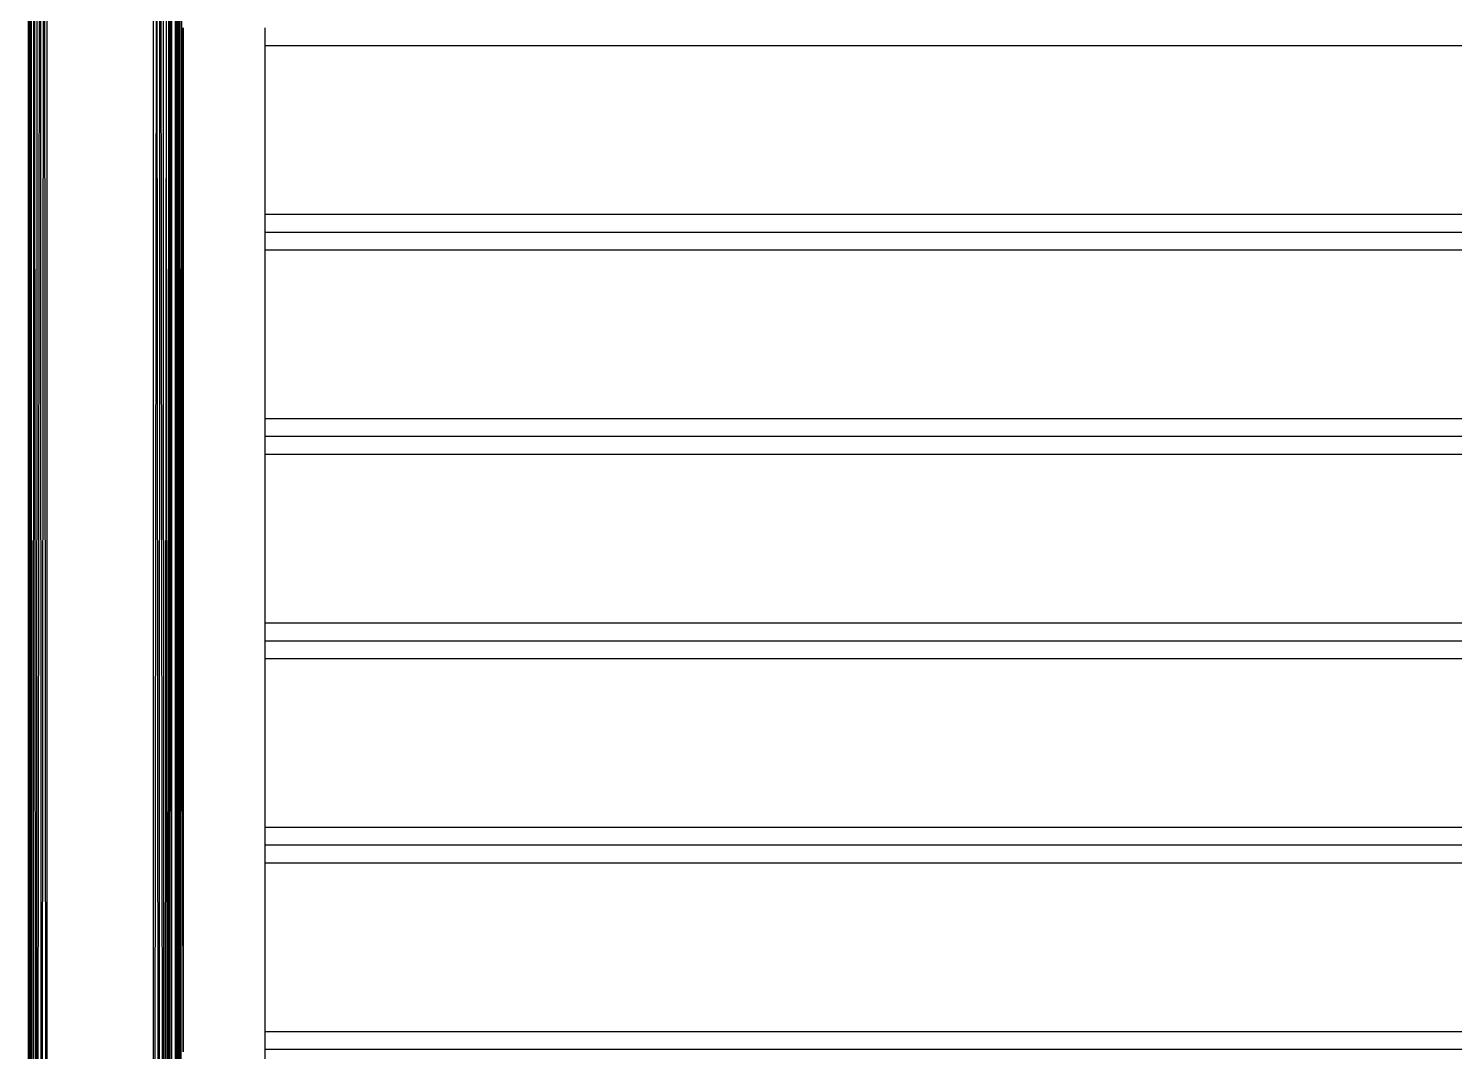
# Model space of a CAD drawing. Header units: inches. Extents: x 17 to 4615, y 5 to 3256.
# Drawn here: x 695.7 to 1093.7, y 983.2 to 1268.6 of the extents above; entities that cross this region are included whole.
import ezdxf

# ---------------------------------------------------------------- set-up
doc = ezdxf.new("R2010")
doc.units = ezdxf.units.IN
doc.header["$MEASUREMENT"] = 0

msp = doc.modelspace()

# ---------------------------------------------------------------- linework, layer by layer
for p, q in [((696.73, 538.82), (696.58, 1437.97)), ((697.26, 1437.29), (696.73, 538.82)), ((697.26, 1437.29), (697.88, 538.82)), ((696.1, 1435.51), (696.73, 538.82)), ((698.09, 1436.46), (697.88, 538.82)), ((697.88, 538.82), (699.02, 1435.53)), ((699.02, 1435.53), (699.33, 538.81)), ((699.33, 538.81), (699.99, 1434.56)), ((699.99, 1434.56), (700.93, 538.81)), ((700.93, 538.81), (700.93, 1433.61)), ((730.53, 1404.01), (730.53, 538.81)), ((731.48, 1403.07), (730.53, 538.81)), ((731.48, 1403.07), (732.14, 538.81)), ((732.14, 538.81), (732.45, 1402.1)), ((732.45, 1402.1), (733.59, 538.82)), ((733.59, 538.82), (733.38, 1401.17)), ((734.74, 539.94), (735.37, 1399.18)), ((734.75, 629.61), (734.88, 1399.66)), ((735.37, 1399.18), (735.47, 629.61)), ((735.37, 1399.18), (735.5, 629.61)), ((735.5, 629.61), (735.65, 1398.91)), ((735.73, 629.65), (735.65, 1398.91)), ((735.73, 629.65), (735.73, 1398.82)), ((736.73, 970.4), (736.73, 1398.82)), ((736.73, 970.4), (736.77, 1398.54)), ((736.77, 1398.54), (736.9, 919.19)), ((736.87, 749.81), (736.77, 1398.54)), ((736.97, 820.7), (736.9, 1398.27)), ((736.9, 919.19), (736.9, 1398.27)), ((737.1, 1396.94), (736.97, 820.7)), ((737.38, 629.65), (737.1, 1396.94)), ((737.38, 1397.71), (737.38, 629.65)), ((737.38, 1397.71), (737.55, 983.3)), ((737.71, 1397.29), (737.55, 983.3)), ((737.82, 1397.36), (737.82, 1141.84)), ((734.2, 1388.44), (733.59, 538.82)), ((734.68, 629.61), (734.2, 1388.44)), ((737.87, 1034.65), (738.08, 1381.5)), ((737.98, 1143.82), (738.08, 1381.5)), ((738.09, 647.61), (738.08, 1381.5)), ((738.52, 1382.54), (738.09, 647.61)), ((695.73, 968.5), (695.78, 1371.94)), ((695.73, 1371.94), (695.73, 968.5)), ((695.8, 1230.47), (695.78, 1371.94)), ((695.8, 1230.47), (695.81, 1371.94)), ((695.81, 1371.94), (695.9, 1006.99)), ((695.9, 1371.94), (695.9, 1006.99)), ((737.87, 1034.65), (737.93, 1339.3)), ((737.93, 1339.3), (737.98, 1143.82)), ((696.08, 1303.13), (695.95, 745.46)), ((696, 642.56), (696.08, 1303.13)), ((737.77, 1272.4), (737.75, 1265.02)), ((738.62, 1268.44), (738.62, 1268.82)), ((738.66, 1268.39), (738.62, 1268.44)), ((738.66, 1238.18), (738.62, 1268.44)), ((738.66, 1268.39), (738.66, 1268.82)), ((738.76, 1268.29), (738.66, 1268.39)), ((738.66, 1268.39), (738.66, 1238.18)), ((738.78, 1268.82), (738.76, 1268.29)), ((738.79, 1268.27), (738.76, 1268.29)), ((738.76, 1268.29), (738.81, 1213.78)), ((738.81, 1213.78), (738.79, 1268.27)), ((738.83, 1268.23), (738.79, 1268.27)), ((738.79, 1268.27), (738.85, 1213.29)), ((738.88, 1213.32), (738.83, 1268.23)), ((738.86, 1268.2), (738.83, 1268.23)), ((738.86, 1268.2), (738.93, 1213.37)), ((738.93, 1268.12), (738.86, 1268.2)), ((738.93, 1268.82), (738.93, 1268.12)), ((738.93, 1268.12), (738.93, 1213.37)), ((761.73, 1263.81), (761.73, 1268.82)), ((737.55, 983.3), (737.75, 1264.92)), ((737.75, 1264.92), (737.73, 968.82)), ((737.75, 1265.02), (737.75, 1264.92)), ((737.75, 1264.92), (737.8, 811.26)), ((737.75, 1264.92), (737.82, 1141.84)), ((1630.73, 1263.81), (761.73, 1263.81)), ((761.73, 1216.81), (761.73, 1263.81)), ((738.66, 1237.98), (738.65, 1229.08)), ((738.66, 1238.18), (738.66, 1237.98)), ((695.76, 826.1), (695.8, 1229.75)), ((695.8, 1230.47), (695.8, 1229.75)), ((695.88, 642.56), (695.8, 1229.75)), ((738.71, 1213.15), (738.65, 1229.08)), ((738.81, 1213.78), (738.81, 1213.25)), ((761.73, 1216.81), (1630.73, 1216.81)), ((761.73, 1211.82), (761.73, 1216.81)), ((738.67, 1213.11), (738.71, 1213.15)), ((738.67, 1212.67), (738.67, 1213.11)), ((738.71, 1212.3), (738.67, 1212.67)), ((738.67, 1212.67), (738.81, 1212.67)), ((738.67, 1212.26), (738.71, 1212.3)), ((738.67, 1211.82), (738.67, 1212.26)), ((738.67, 1211.82), (738.81, 1211.82)), ((738.67, 1211.39), (738.67, 1211.82)), ((738.67, 1211.39), (738.71, 1211.34)), ((738.79, 1213.23), (738.71, 1213.15)), ((738.71, 1212.3), (738.79, 1212.38)), ((738.77, 1156.22), (738.71, 1211.34)), ((738.79, 1211.27), (738.71, 1211.34)), ((738.74, 1156.19), (738.71, 1211.34)), ((738.81, 1213.25), (738.79, 1213.23)), ((738.79, 1213.23), (738.81, 1212.67)), ((738.81, 1212.4), (738.79, 1212.38)), ((738.79, 1212.38), (738.81, 1211.82)), ((738.81, 1211.82), (738.79, 1211.27)), ((738.79, 1211.27), (738.81, 1211.24)), ((738.85, 1213.29), (738.81, 1213.25)), ((738.81, 1212.67), (738.81, 1212.4)), ((738.85, 1212.67), (738.81, 1212.67)), ((738.81, 1212.4), (738.85, 1212.44)), ((738.81, 1211.82), (738.93, 1211.82)), ((738.81, 1211.24), (738.82, 1156.26)), ((738.81, 1211.24), (738.87, 1156.31)), ((738.85, 1211.2), (738.81, 1211.24)), ((738.88, 1213.32), (738.85, 1213.29)), ((738.85, 1213.29), (738.85, 1212.67)), ((738.85, 1212.67), (738.85, 1212.44)), ((738.88, 1212.67), (738.85, 1212.67)), ((738.85, 1212.44), (738.88, 1212.47)), ((738.85, 1211.2), (738.9, 1156.34)), ((738.88, 1211.17), (738.85, 1211.2)), ((738.93, 1213.37), (738.88, 1213.32)), ((738.88, 1212.67), (738.88, 1213.32)), ((738.88, 1212.47), (738.88, 1212.67)), ((738.93, 1212.67), (738.88, 1212.67)), ((738.88, 1212.47), (738.93, 1212.52)), ((738.93, 1159.87), (738.88, 1211.17)), ((738.93, 1211.12), (738.88, 1211.17)), ((738.93, 1213.37), (738.93, 1212.67)), ((738.93, 1212.67), (738.93, 1212.52)), ((738.93, 1212.52), (738.93, 1211.82)), ((738.93, 1211.82), (738.93, 1211.12)), ((738.93, 1211.12), (738.93, 1206.86)), ((761.73, 1211.82), (1630.73, 1211.82)), ((761.73, 1206.81), (761.73, 1211.82)), ((738.93, 1206.86), (738.9, 1156.34)), ((738.93, 1206.86), (738.93, 1159.87)), ((1630.73, 1206.81), (761.73, 1206.81)), ((761.73, 1159.81), (761.73, 1206.81)), ((738.93, 1159.87), (738.93, 1156.37)), ((761.73, 1159.81), (1630.73, 1159.81)), ((761.73, 1154.82), (761.73, 1159.81)), ((738.74, 1156.19), (738.72, 1156.16)), ((738.72, 1155.67), (738.72, 1156.16)), ((738.72, 1155.67), (738.78, 1155.67)), ((738.75, 1155.34), (738.72, 1155.67)), ((738.72, 1155.31), (738.75, 1155.34)), ((738.72, 1154.82), (738.72, 1155.31)), ((738.82, 1154.82), (738.72, 1154.82)), ((738.72, 1154.33), (738.72, 1154.82)), ((738.75, 1154.31), (738.72, 1154.33)), ((738.77, 1156.22), (738.74, 1156.19)), ((738.75, 1155.34), (738.78, 1155.37)), ((738.78, 1154.28), (738.75, 1154.31)), ((738.8, 1099.24), (738.75, 1154.31)), ((738.77, 1099.21), (738.75, 1154.31)), ((738.82, 1156.26), (738.77, 1156.22)), ((738.78, 1155.67), (738.77, 1156.22)), ((738.78, 1155.37), (738.78, 1155.67)), ((738.78, 1155.67), (738.82, 1155.67)), ((738.78, 1155.37), (738.82, 1155.41)), ((738.84, 1099.29), (738.78, 1154.28)), ((738.82, 1154.24), (738.78, 1154.28)), ((738.85, 1156.29), (738.82, 1156.26)), ((738.82, 1156.26), (738.82, 1155.67)), ((738.82, 1155.67), (738.82, 1155.41)), ((738.82, 1155.67), (738.85, 1155.67)), ((738.82, 1155.41), (738.85, 1155.44)), ((738.82, 1155.41), (738.82, 1154.82)), ((738.85, 1154.82), (738.82, 1154.82)), ((738.82, 1154.82), (738.82, 1154.24)), ((738.82, 1154.24), (738.84, 1099.29)), ((738.85, 1154.21), (738.82, 1154.24)), ((738.82, 1154.24), (738.88, 1099.32)), ((738.87, 1156.31), (738.85, 1156.29)), ((738.85, 1156.29), (738.85, 1155.67)), ((738.87, 1155.46), (738.85, 1155.67)), ((738.85, 1155.67), (738.9, 1155.67)), ((738.87, 1155.46), (738.85, 1155.44)), ((738.85, 1155.44), (738.85, 1154.82)), ((738.9, 1154.82), (738.85, 1154.82)), ((738.85, 1154.82), (738.85, 1154.21)), ((738.85, 1154.21), (738.87, 1154.19)), ((738.9, 1156.34), (738.87, 1156.31)), ((738.87, 1155.46), (738.9, 1155.49)), ((738.87, 1154.19), (738.88, 1099.32)), ((738.93, 1112.28), (738.87, 1154.19)), ((738.9, 1154.16), (738.87, 1154.19)), ((738.93, 1156.37), (738.9, 1156.34)), ((738.9, 1156.34), (738.9, 1155.67)), ((738.9, 1155.67), (738.9, 1155.49)), ((738.9, 1155.67), (738.93, 1155.67)), ((738.9, 1155.49), (738.93, 1155.52)), ((738.9, 1155.49), (738.9, 1154.82)), ((738.93, 1154.82), (738.9, 1154.82)), ((738.9, 1154.82), (738.9, 1154.16)), ((738.9, 1154.16), (738.93, 1112.28)), ((738.93, 1154.12), (738.9, 1154.16)), ((738.93, 1156.37), (738.93, 1155.67)), ((738.93, 1155.67), (738.93, 1155.52)), ((738.93, 1154.12), (738.93, 1112.28)), ((1630.73, 1154.82), (761.73, 1154.82)), ((761.73, 1149.81), (761.73, 1154.82)), ((1630.73, 1149.81), (761.73, 1149.81)), ((761.73, 1102.81), (761.73, 1149.81)), ((737.98, 1121.4), (737.98, 1143.82)), ((737.83, 1128.25), (737.82, 1141.84)), ((737.83, 1128.25), (737.8, 811.26)), ((737.83, 1128.25), (737.87, 1034.65)), ((737.91, 956.53), (737.98, 1121.4)), ((738.09, 647.61), (737.98, 1121.4)), ((738.93, 1112.28), (738.93, 1099.37)), ((761.73, 1102.81), (1630.73, 1102.81)), ((761.73, 1097.82), (761.73, 1102.81)), ((738.8, 1099.24), (738.77, 1099.21)), ((738.77, 1098.67), (738.77, 1099.21)), ((738.77, 1098.67), (738.8, 1098.67)), ((738.77, 1098.36), (738.77, 1098.67)), ((738.77, 1098.36), (738.8, 1098.39)), ((738.77, 1097.82), (738.77, 1098.36)), ((738.84, 1099.29), (738.8, 1099.24)), ((738.8, 1098.67), (738.8, 1099.24)), ((738.8, 1098.39), (738.8, 1098.67)), ((738.8, 1098.67), (738.84, 1098.67)), ((738.8, 1098.39), (738.85, 1098.44)), ((738.88, 1099.32), (738.84, 1099.29)), ((738.84, 1099.29), (738.84, 1098.67)), ((738.84, 1098.67), (738.85, 1098.44)), ((738.84, 1098.67), (738.88, 1098.67)), ((738.85, 1098.44), (738.88, 1098.47)), ((738.93, 1099.37), (738.88, 1099.32)), ((738.88, 1099.32), (738.88, 1098.67)), ((738.88, 1098.67), (738.88, 1098.47)), ((738.88, 1098.67), (738.93, 1098.67)), ((738.88, 1098.47), (738.93, 1098.52)), ((738.88, 1098.47), (738.88, 1097.82)), ((738.91, 1099.35), (738.93, 1099.37)), ((738.91, 1099.35), (738.93, 1098.67)), ((738.91, 1098.5), (738.93, 1098.52)), ((738.91, 1098.5), (738.93, 1097.82)), ((738.93, 1098.67), (738.93, 1098.52)), ((738.77, 1097.28), (738.77, 1097.82)), ((738.77, 1097.82), (738.88, 1097.82)), ((738.8, 1097.25), (738.77, 1097.28)), ((738.82, 1042.26), (738.77, 1097.28)), ((738.85, 1097.21), (738.8, 1097.25)), ((738.89, 1042.33), (738.8, 1097.25)), ((738.88, 1097.17), (738.85, 1097.21)), ((738.85, 1097.21), (738.89, 1042.33)), ((738.88, 1097.82), (738.93, 1097.82)), ((738.88, 1097.82), (738.88, 1097.17)), ((738.88, 1097.17), (738.93, 1064.69)), ((738.93, 1097.12), (738.88, 1097.17)), ((738.93, 1097.82), (738.91, 1097.15)), ((738.93, 1097.12), (738.91, 1097.15)), ((738.93, 1097.12), (738.93, 1064.69)), ((761.73, 1097.82), (1630.73, 1097.82)), ((761.73, 1092.81), (761.73, 1097.82)), ((1630.73, 1092.81), (761.73, 1092.81)), ((761.73, 1045.82), (761.73, 1092.81)), ((738.93, 1064.69), (738.93, 1042.37)), ((761.73, 1045.82), (1630.73, 1045.82)), ((761.73, 1040.82), (761.73, 1045.82)), ((738.87, 1042.31), (738.82, 1042.26)), ((738.82, 1041.67), (738.82, 1042.26)), ((738.82, 1041.67), (738.87, 1041.67)), ((738.82, 1041.41), (738.82, 1041.67)), ((738.82, 1041.41), (738.86, 1041.45)), ((738.82, 1040.82), (738.82, 1041.41)), ((738.82, 1040.23), (738.82, 1040.82)), ((738.93, 1040.82), (738.82, 1040.82)), ((738.86, 1040.2), (738.82, 1040.23)), ((738.87, 985.32), (738.82, 1040.23)), ((738.86, 1041.45), (738.87, 1041.67)), ((738.86, 1041.45), (738.89, 1041.48)), ((738.89, 1040.16), (738.86, 1040.2)), ((738.88, 1024.33), (738.86, 1040.2)), ((738.89, 1042.33), (738.87, 1042.31)), ((738.87, 1041.67), (738.87, 1042.31)), ((738.87, 1041.67), (738.93, 1041.67)), ((738.89, 1041.48), (738.87, 1041.67)), ((738.93, 1042.37), (738.89, 1042.33)), ((738.89, 1041.48), (738.93, 1041.52)), ((738.93, 1040.12), (738.89, 1040.16)), ((738.93, 1017.09), (738.89, 1040.16)), ((738.93, 1042.37), (738.93, 1041.67)), ((738.93, 1041.67), (738.93, 1041.52)), ((738.93, 1041.52), (738.93, 1040.82)), ((738.93, 1040.82), (738.93, 1040.12)), ((738.93, 1040.12), (738.93, 1017.09)), ((1630.73, 1040.82), (761.73, 1040.82)), ((761.73, 1035.82), (761.73, 1040.82)), ((737.87, 1034.65), (737.88, 1005.11)), ((1630.73, 1035.82), (761.73, 1035.82)), ((761.73, 988.82), (761.73, 1035.82)), ((738.93, 985.37), (738.88, 1024.33)), ((738.9, 985.34), (738.88, 1024.33)), ((738.93, 1017.09), (738.93, 1016.76)), ((738.93, 1016.76), (738.93, 1016.29)), ((738.93, 1016.29), (738.93, 985.37)), ((695.9, 1006.13), (695.9, 1006.99)), ((695.9, 1006.13), (695.95, 745.46)), ((695.9, 1006.13), (695.92, 642.56)), ((737.8, 811.26), (737.88, 1005.11)), ((737.87, 858.8), (737.88, 1005.11)), ((737.88, 1005.11), (737.91, 956.53)), ((761.73, 988.82), (1630.73, 988.82)), ((761.73, 983.82), (761.73, 988.82)), ((737.55, 982.95), (737.55, 983.3)), ((738.9, 985.34), (738.87, 985.32)), ((738.87, 984.67), (738.87, 985.32)), ((738.93, 984.67), (738.87, 984.67)), ((738.87, 984.47), (738.87, 984.67)), ((738.87, 984.47), (738.9, 984.49)), ((738.88, 983.82), (738.87, 984.47)), ((738.93, 983.82), (738.88, 983.82)), ((738.88, 983.18), (738.88, 983.82)), ((738.93, 985.37), (738.9, 985.34)), ((738.9, 985.34), (738.9, 984.67)), ((738.9, 984.67), (738.9, 984.49)), ((738.9, 984.49), (738.93, 984.52)), ((738.93, 985.37), (738.93, 984.67)), ((738.93, 984.67), (738.93, 984.52)), ((738.93, 984.52), (738.93, 983.82)), ((738.93, 983.82), (738.93, 983.12)), ((1630.73, 983.82), (761.73, 983.82)), ((761.73, 978.82), (761.73, 983.82))]:
    msp.add_line(p, q)

doc.saveas('drawing.dxf')
